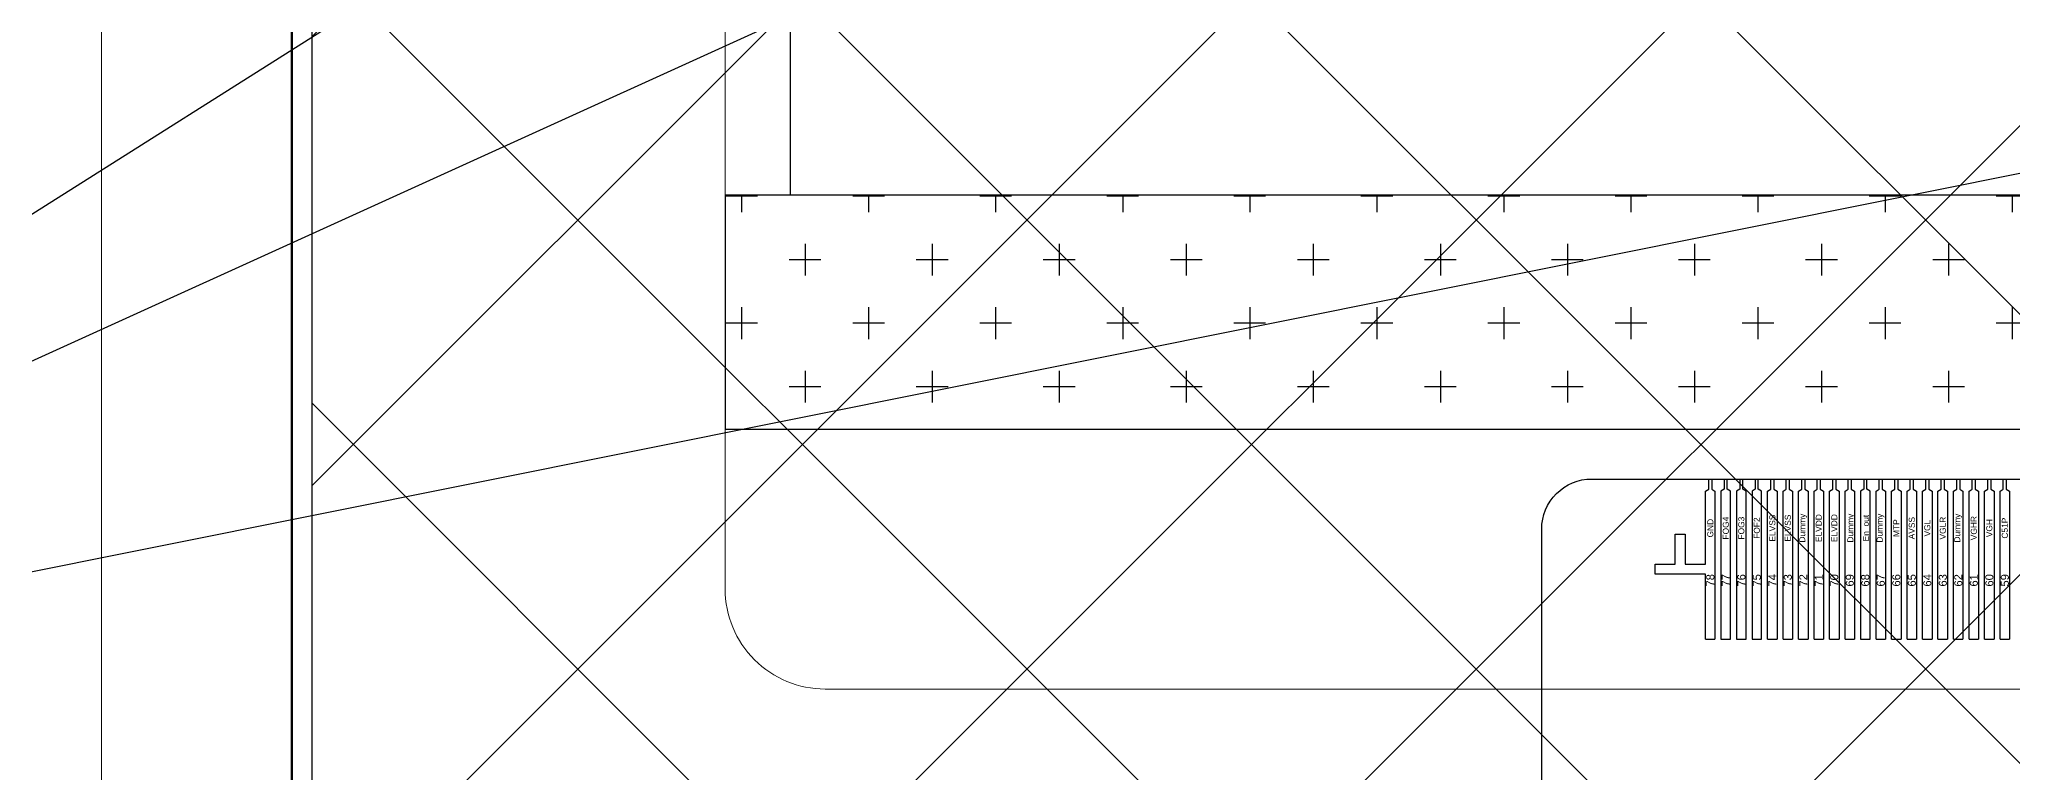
# Model space of a CAD drawing. Header units: millimetres. Extents: x 1773 to 2105, y 395 to 649.
# Drawn here: x 2001.63 to 2021.35, y 519.16 to 526.49 of the extents above; entities that cross this region are included whole.
import ezdxf
from ezdxf.enums import TextEntityAlignment as Align

# ---------------------------------------------------------------- set-up
doc = ezdxf.new("R2010")
doc.units = ezdxf.units.MM
for name, color, linetype in [('01 Copper', 3, 'Continuous'), ('06 Cutline', 4, 'Continuous'), ('13 OL no.', 190, 'Continuous'), ('14 OL name', 220, 'Continuous'), ('DST', 253, 'Continuous')]:
    doc.layers.add(name, color=color, linetype=linetype)
for name, color, linetype, lineweight in [('CG', 3, 'Continuous', 20), ('FPC', 40, 'Continuous', 20), ('P_OLED.drawing', 3, 'Continuous', 100)]:
    doc.layers.add(name, color=color, linetype=linetype, lineweight=lineweight)
doc.styles.add('MBC_Arial_Font', font='arial.ttf')
doc.styles.add('宋体', font='')
doc.styles.get('宋体').set_extended_font_data('SimSun')
doc.dimstyles.new('Z0.8', dxfattribs={"dimscale": 0.8, "dimtxt": 2.5, "dimasz": 2.2, "dimexe": 1.25, "dimexo": 0.625, "dimtad": 0, "dimdsep": 46, "dimtxsty": '宋体', "dimcen": 2.5, "dimadec": 0, "dimazin": 0, "dimtfac": 1, "dimtmove": 0, "dimatfit": 3, "dimfxl": 1, "dimlwd": 25, "dimlwe": 25, "dimarcsym": 0})

msp = doc.modelspace()

# ---------------------------------------------------------------- hatches: boundary and pattern name
at = {"layer": 'DST', "ltscale": 0.1}
h = msp.add_hatch(dxfattribs=at)
h.set_pattern_fill('ANSI37', color=256, style=0)
h.set_pattern_definition([(45, (132.3813, 15.058), (-2.245064, 2.245064), []), (135, (132.3813, 15.058), (-2.245064, -2.245064), [])])
h.paths.add_polyline_path([(2037.991, 553.024), (2010.603, 553.024), (2010.408, 553.022), (2010.219, 553.016), (2010.033, 553.006), (2009.851, 552.993), (2009.673, 552.976), (2009.498, 552.956), (2009.327, 552.931), (2009.16, 552.904), (2008.997, 552.873), (2008.836, 552.838), (2008.68, 552.801), (2008.526, 552.76), (2008.376, 552.715), (2008.229, 552.668), (2008.085, 552.618), (2007.945, 552.564), (2007.807, 552.507), (2007.673, 552.448), (2007.541, 552.385), (2007.412, 552.32), (2007.286, 552.252), (2007.163, 552.181), (2007.042, 552.107), (2006.924, 552.031), (2006.809, 551.952), (2006.696, 551.87), (2006.586, 551.786), (2006.478, 551.699), (2006.372, 551.61), (2006.268, 551.518), (2006.167, 551.424), (2006.068, 551.327), (2005.971, 551.228), (2005.876, 551.127), (2005.784, 551.023), (2005.694, 550.918), (2005.606, 550.809), (2005.521, 550.699), (2005.439, 550.586), (2005.359, 550.47), (2005.282, 550.352), (2005.207, 550.231), (2005.136, 550.107), (2005.067, 549.981), (2005, 549.852), (2004.937, 549.72), (2004.877, 549.585), (2004.819, 549.447), (2004.765, 549.306), (2004.714, 549.162), (2004.666, 549.015), (2004.621, 548.865), (2004.579, 548.711), (2004.541, 548.555), (2004.505, 548.394), (2004.474, 548.231), (2004.446, 548.064), (2004.421, 547.893), (2004.4, 547.719), (2004.383, 547.541), (2004.369, 547.36), (2004.36, 547.175), (2004.354, 546.986), (2004.352, 546.793), (2004.352, 518.205), (2004.354, 518.057), (2004.36, 517.914), (2004.369, 517.773), (2004.383, 517.636), (2004.4, 517.5), (2004.42, 517.368), (2004.444, 517.238), (2004.472, 517.111), (2004.502, 516.986), (2004.536, 516.864), (2004.572, 516.744), (2004.612, 516.626), (2004.654, 516.51), (2004.699, 516.397), (2004.746, 516.286), (2004.797, 516.177), (2004.849, 516.069), (2004.904, 515.964), (2004.962, 515.861), (2005.021, 515.759), (2005.083, 515.659), (2005.146, 515.562), (2005.212, 515.465), (2005.279, 515.371), (2005.348, 515.278), (2005.419, 515.186), (2005.491, 515.097), (2005.565, 515.008), (2005.64, 514.921), (2005.717, 514.836), (2005.794, 514.752), (2005.872, 514.669), (2006.012, 514.527), (2006.155, 514.39), (2006.3, 514.257), (2006.448, 514.129), (2006.599, 514.005), (2006.753, 513.885), (2006.911, 513.77), (2007.072, 513.659), (2007.236, 513.552), (2007.404, 513.45), (2007.576, 513.353), (2007.752, 513.259), (2007.932, 513.17), (2008.116, 513.086), (2008.305, 513.005), (2008.497, 512.93), (2008.695, 512.858), (2008.897, 512.791), (2009.105, 512.729), (2009.317, 512.671), (2009.534, 512.617), (2009.757, 512.568), (2009.985, 512.524), (2010.219, 512.484), (2010.458, 512.449), (2010.703, 512.418), (2010.954, 512.392), (2011.211, 512.371), (2011.474, 512.355), (2011.744, 512.343), (2012.02, 512.336), (2012.303, 512.333), (2036.291, 512.333), (2036.574, 512.336), (2036.85, 512.343), (2037.12, 512.355), (2037.383, 512.371), (2037.64, 512.392), (2037.891, 512.418), (2038.136, 512.449), (2038.375, 512.484), (2038.609, 512.524), (2038.837, 512.568), (2039.06, 512.617), (2039.277, 512.671), (2039.489, 512.729), (2039.697, 512.791), (2039.899, 512.858), (2040.097, 512.93), (2040.29, 513.005), (2040.478, 513.086), (2040.662, 513.17), (2040.842, 513.259), (2041.018, 513.353), (2041.19, 513.45), (2041.358, 513.552), (2041.522, 513.659), (2041.683, 513.77), (2041.841, 513.885), (2041.995, 514.005), (2042.146, 514.129), (2042.294, 514.257), (2042.439, 514.39), (2042.582, 514.527), (2042.722, 514.669), (2042.8, 514.752), (2042.877, 514.836), (2042.954, 514.921), (2043.029, 515.008), (2043.103, 515.097), (2043.175, 515.186), (2043.246, 515.278), (2043.315, 515.371), (2043.382, 515.465), (2043.448, 515.562), (2043.511, 515.659), (2043.573, 515.759), (2043.632, 515.861), (2043.69, 515.964), (2043.745, 516.069), (2043.797, 516.177), (2043.848, 516.286), (2043.895, 516.397), (2043.94, 516.51), (2043.982, 516.626), (2044.022, 516.744), (2044.058, 516.864), (2044.092, 516.986), (2044.122, 517.111), (2044.15, 517.238), (2044.174, 517.368), (2044.194, 517.5), (2044.211, 517.636), (2044.225, 517.773), (2044.234, 517.914), (2044.24, 518.057), (2044.242, 518.205), (2044.242, 546.793), (2044.24, 546.986), (2044.234, 547.175), (2044.225, 547.36), (2044.211, 547.541), (2044.194, 547.719), (2044.173, 547.893), (2044.148, 548.064), (2044.12, 548.231), (2044.089, 548.394), (2044.054, 548.555), (2044.015, 548.711), (2043.973, 548.865), (2043.928, 549.015), (2043.88, 549.162), (2043.829, 549.306), (2043.775, 549.447), (2043.717, 549.585), (2043.657, 549.72), (2043.594, 549.852), (2043.527, 549.981), (2043.458, 550.107), (2043.387, 550.231), (2043.312, 550.352), (2043.235, 550.47), (2043.155, 550.586), (2043.073, 550.699), (2042.988, 550.809), (2042.9, 550.918), (2042.81, 551.023), (2042.718, 551.127), (2042.623, 551.228), (2042.526, 551.327), (2042.427, 551.424), (2042.326, 551.518), (2042.222, 551.61), (2042.116, 551.699), (2042.008, 551.786), (2041.898, 551.87), (2041.785, 551.952), (2041.67, 552.031), (2041.552, 552.107), (2041.431, 552.181), (2041.308, 552.252), (2041.182, 552.32), (2041.053, 552.385), (2040.921, 552.448), (2040.787, 552.507), (2040.649, 552.564), (2040.509, 552.618), (2040.365, 552.668), (2040.218, 552.715), (2040.068, 552.76), (2039.914, 552.801), (2039.758, 552.838), (2039.598, 552.873), (2039.434, 552.904), (2039.267, 552.931), (2039.096, 552.956), (2038.921, 552.976), (2038.743, 552.993), (2038.561, 553.006), (2038.375, 553.016), (2038.186, 553.022)])
h = msp.add_hatch(dxfattribs=at)
h.set_pattern_fill('CROSS', color=4, scale=0.1, style=0)
h.set_pattern_definition([(180, (3708.06684, 1022.7663), (-0.635, -0.635), [0.3175, -0.9525]), (270, (3707.9081, 1022.92505), (0.635, -0.635), [0.3175, -0.9525])])
h.paths.add_polyline_path([(2044.242, 538.385), (2026.578, 538.385), (2026.578, 524.938), (2008.485, 524.938), (2008.485, 522.599), (2044.242, 522.599)])

# ---------------------------------------------------------------- linework, layer by layer
at = {"layer": '01 Copper', "color": 6}
for points in [[(2018.284, 520.499), (2018.284, 521.149), (2017.782, 521.149), (2017.782, 521.249), (2017.982, 521.249), (2017.982, 521.549), (2018.082, 521.549), (2018.082, 521.249), (2018.284, 521.249), (2018.284, 521.979), (2018.317, 521.999), (2018.317, 522.099)], [(2018.347, 522.099), (2018.347, 521.999), (2018.379, 521.979), (2018.379, 520.499)], [(2019.989, 520.499), (2019.989, 521.979), (2020.021, 521.999), (2020.021, 522.099)], [(2020.051, 522.099), (2020.051, 521.999), (2020.084, 521.979), (2020.084, 520.499)], [(2020.608, 520.499), (2020.608, 521.979), (2020.641, 521.999), (2020.641, 522.099)], [(2020.671, 522.099), (2020.671, 521.999), (2020.703, 521.979), (2020.703, 520.499)], [(2021.228, 520.499), (2021.228, 521.979), (2021.261, 521.999), (2021.261, 522.099)], [(2021.291, 522.099), (2021.291, 521.999), (2021.323, 521.979), (2021.323, 520.499)]]:
    msp.add_lwpolyline(points, dxfattribs=at)
at = {"layer": '01 Copper', "color": 4}
for points in [[(2018.472, 522.099), (2018.472, 521.999), (2018.439, 521.979), (2018.439, 520.499)], [(2018.534, 520.499), (2018.534, 521.979), (2018.502, 521.999), (2018.502, 522.099)], [(2018.904, 520.499), (2018.904, 521.979), (2018.937, 521.999), (2018.937, 522.099)], [(2018.967, 522.099), (2018.967, 521.999), (2018.999, 521.979), (2018.999, 520.499)], [(2019.059, 520.499), (2019.059, 521.979), (2019.092, 521.999), (2019.092, 522.099)], [(2019.122, 522.099), (2019.122, 521.999), (2019.154, 521.979), (2019.154, 520.499)], [(2019.369, 520.499), (2019.369, 521.979), (2019.401, 521.999), (2019.401, 522.099)], [(2019.431, 522.099), (2019.431, 521.999), (2019.464, 521.979), (2019.464, 520.499)], [(2019.524, 520.499), (2019.524, 521.979), (2019.556, 521.999), (2019.556, 522.099)], [(2019.586, 522.099), (2019.586, 521.999), (2019.619, 521.979), (2019.619, 520.499)], [(2020.144, 520.499), (2020.144, 521.979), (2020.176, 521.999), (2020.176, 522.099)], [(2020.206, 522.099), (2020.206, 521.999), (2020.239, 521.979), (2020.239, 520.499)], [(2020.763, 520.499), (2020.763, 521.979), (2020.796, 521.999), (2020.796, 522.099)], [(2020.826, 522.099), (2020.826, 521.999), (2020.858, 521.979), (2020.858, 520.499)]]:
    msp.add_lwpolyline(points, dxfattribs=at)
at = {"layer": '01 Copper', "color": 141, "true_color": 0xadddf7}
for points in [[(2018.627, 522.099), (2018.627, 521.999), (2018.594, 521.979), (2018.594, 520.499)], [(2018.689, 520.499), (2018.689, 521.979), (2018.657, 521.999), (2018.657, 522.099)], [(2018.782, 522.099), (2018.782, 521.999), (2018.749, 521.979), (2018.749, 520.499)], [(2018.844, 520.499), (2018.844, 521.979), (2018.812, 521.999), (2018.812, 522.099)], [(2019.679, 520.499), (2019.679, 521.979), (2019.711, 521.999), (2019.711, 522.099)], [(2019.741, 522.099), (2019.741, 521.999), (2019.774, 521.979), (2019.774, 520.499)], [(2020.299, 520.499), (2020.299, 521.979), (2020.331, 521.999), (2020.331, 522.099)], [(2020.361, 522.099), (2020.361, 521.999), (2020.394, 521.979), (2020.394, 520.499)], [(2020.918, 520.499), (2020.918, 521.979), (2020.951, 521.999), (2020.951, 522.099)], [(2020.981, 522.099), (2020.981, 521.999), (2021.013, 521.979), (2021.013, 520.499)]]:
    msp.add_lwpolyline(points, dxfattribs=at)
at = {"layer": '01 Copper', "color": 2}
for points in [[(2019.214, 520.499), (2019.214, 521.979), (2019.247, 521.999), (2019.247, 522.099)], [(2019.277, 522.099), (2019.277, 521.999), (2019.309, 521.979), (2019.309, 520.499)], [(2019.866, 522.099), (2019.866, 521.999), (2019.834, 521.979), (2019.834, 520.499)], [(2019.929, 520.499), (2019.929, 521.979), (2019.896, 521.999), (2019.896, 522.099)], [(2020.454, 520.499), (2020.454, 521.979), (2020.486, 521.999), (2020.486, 522.099)], [(2020.516, 522.099), (2020.516, 521.999), (2020.549, 521.979), (2020.549, 520.499)], [(2021.073, 520.499), (2021.073, 521.979), (2021.106, 521.999), (2021.106, 522.099)], [(2021.136, 522.099), (2021.136, 521.999), (2021.168, 521.979), (2021.168, 520.499)]]:
    msp.add_lwpolyline(points, dxfattribs=at)
at = {"layer": '06 Cutline', "color": 4, "linetype": 'Continuous'}
msp.add_lwpolyline([(2018.547, 511.868, 0.198912), (2018.401, 512.222), (2016.94, 513.682), (2016.816, 513.834), (2016.723, 514.007), (2016.666, 514.194), (2016.647, 514.389), (2016.647, 521.599, -0.414214), (2017.147, 522.099), (2031.447, 522.099, -0.414214), (2031.947, 521.599), (2031.947, 514.389), (2031.928, 514.194), (2031.871, 514.007), (2031.778, 513.834), (2031.654, 513.682), (2030.193, 512.222, 0.198912), (2030.047, 511.868), (2030.047, 511.333)], format="xyb", dxfattribs=at)
at = {"layer": 'CG', "color": 3, "linetype": 'Continuous'}
msp.add_lwpolyline([(2046.342, 517.703, -0.414214), (2038.392, 509.753), (2010.202, 509.753, -0.414214), (2002.252, 517.703), (2002.252, 547.193, -0.414214), (2010.202, 555.143), (2038.392, 555.143, -0.414214), (2046.342, 547.193)], format="xyb", close=True, dxfattribs=at)
at = {"layer": 'DST', "ltscale": 0.1}
for p, q in [((2018.284, 520.499), (2018.379, 520.499)), ((2018.439, 520.499), (2018.534, 520.499)), ((2018.594, 520.499), (2018.689, 520.499)), ((2018.749, 520.499), (2018.844, 520.499)), ((2018.904, 520.499), (2018.999, 520.499)), ((2019.059, 520.499), (2019.154, 520.499)), ((2019.214, 520.499), (2019.309, 520.499)), ((2019.369, 520.499), (2019.464, 520.499)), ((2019.524, 520.499), (2019.619, 520.499)), ((2019.679, 520.499), (2019.774, 520.499)), ((2019.834, 520.499), (2019.929, 520.499)), ((2019.989, 520.499), (2020.084, 520.499)), ((2020.144, 520.499), (2020.239, 520.499)), ((2020.299, 520.499), (2020.394, 520.499)), ((2020.454, 520.499), (2020.549, 520.499)), ((2020.608, 520.499), (2020.703, 520.499)), ((2020.763, 520.499), (2020.858, 520.499)), ((2020.918, 520.499), (2021.013, 520.499)), ((2021.073, 520.499), (2021.168, 520.499)), ((2021.228, 520.499), (2021.323, 520.499))]:
    msp.add_line(p, q, dxfattribs=at)
msp.add_lwpolyline([(2004.352, 546.793), (2004.352, 518.205)], dxfattribs=at)
at = {"layer": 'DST', "color": 4, "ltscale": 0.1}
msp.add_lwpolyline([(2044.242, 538.385), (2026.578, 538.385), (2026.578, 524.938), (2008.485, 524.938), (2008.485, 522.599), (2044.242, 522.599)], close=True, dxfattribs=at)
at = {"layer": 'DST', "ltscale": 0.1}
msp.add_lwpolyline([(2026.578, 524.938), (2009.139, 524.938), (2009.139, 537.885), (2026.578, 537.885)], close=True, dxfattribs=at)
at = {"layer": 'FPC', "ltscale": 0.1}
msp.add_lwpolyline([(2044.242, 538.385), (2008.985, 538.385, 0.414214), (2008.485, 537.885), (2008.485, 520.999, 0.414214), (2009.485, 519.999), (2043.242, 519.999, 0.414214), (2044.242, 520.999), (2044.242, 538.385)], format="xyb", dxfattribs=at)
at = {"layer": 'P_OLED.drawing', "color": 3, "linetype": 'Continuous', "lineweight": 100}
msp.add_lwpolyline([(2004.152, 546.794), (2004.152, 518.204)], dxfattribs=at)

# ---------------------------------------------------------------- texts
at = {"layer": '13 OL no.', "style": 'MBC_Arial_Font'}
for s, p in [('78', (2018.332, 521.086)), ('77', (2018.487, 521.086)), ('76', (2018.642, 521.086)), ('75', (2018.797, 521.086)), ('74', (2018.952, 521.086)), ('73', (2019.107, 521.086)), ('72', (2019.262, 521.086)), ('71', (2019.416, 521.086)), ('70', (2019.571, 521.086)), ('69', (2019.726, 521.086)), ('68', (2019.881, 521.086)), ('67', (2020.036, 521.086)), ('66', (2020.191, 521.086)), ('65', (2020.346, 521.086)), ('64', (2020.501, 521.086)), ('63', (2020.656, 521.086)), ('62', (2020.811, 521.086)), ('61', (2020.966, 521.086)), ('60', (2021.121, 521.086)), ('59', (2021.276, 521.086))]:
    msp.add_text(s, height=0.08, rotation=90, dxfattribs=at).set_placement(p, align=Align.MIDDLE_CENTER)
at = {"layer": '14 OL name', "style": 'MBC_Arial_Font'}
for s, p in [('GND', (2018.332, 521.608)), ('FOG4', (2018.487, 521.608)), ('FOG3', (2018.642, 521.608)), ('FOF2', (2018.797, 521.608)), ('ELVSS', (2018.952, 521.608)), ('ELVSS', (2019.107, 521.608)), ('Dummy', (2019.251, 521.608)), ('ELVDD', (2019.416, 521.608)), ('ELVDD', (2019.571, 521.608)), ('Dummy', (2019.732, 521.608)), ('En_out', (2019.887, 521.608)), ('Dummy', (2020.025, 521.608)), ('MTP', (2020.191, 521.608)), ('AVSS', (2020.346, 521.608)), ('VGL', (2020.501, 521.608)), ('VGLR', (2020.656, 521.608)), ('Dummy', (2020.8, 521.608)), ('VGHR', (2020.966, 521.608)), ('VGH', (2021.121, 521.608)), ('C51P', (2021.276, 521.608))]:
    msp.add_text(s, height=0.06, rotation=90, dxfattribs=at).set_placement(p, align=Align.MIDDLE_CENTER)

# ---------------------------------------------------------------- leaders
at = {"layer": 'FPC', "ltscale": 0.1}
for points in [[(2022.817, 532.946), (1993.281, 519.513)], [(2011.539, 531.058), (1993.281, 519.513)], [(2032.317, 527.336), (1993.281, 519.513)]]:
    msp.add_leader(points, dimstyle='Z0.8', override={"dimgap": 0.625, "dimtad": 0, "dimfxl": 1.25, "dimarcsym": 1}, dxfattribs=at)

doc.saveas('drawing.dxf')
